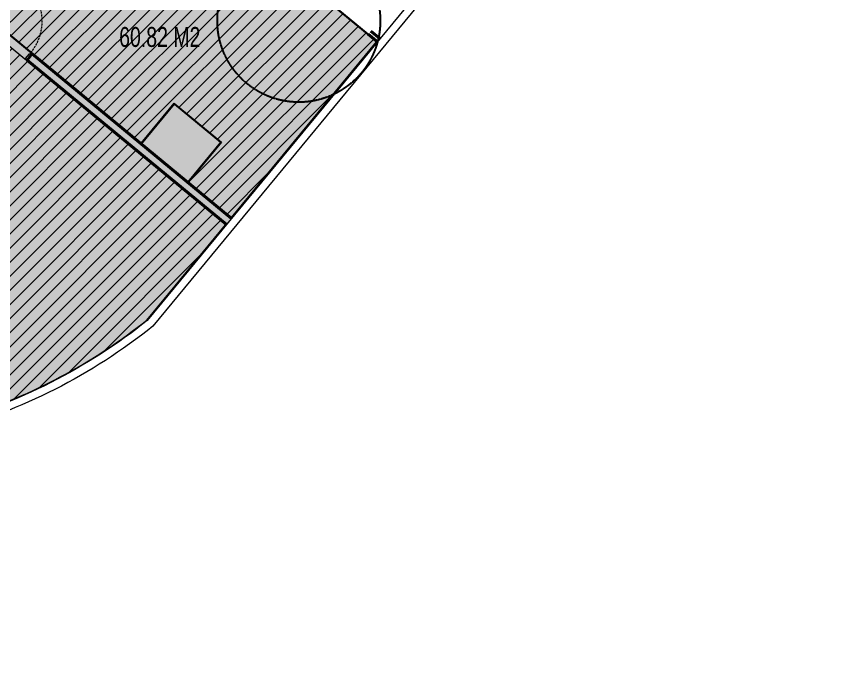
# Model space of a CAD drawing. Header units: millimetres. Extents: x -11451263 to 11578383104, y -507 to 1450429.
# Drawn here: x 12650349 to 12670879, y 1080763 to 1096928 of the extents above; entities that cross this region are included whole.
import ezdxf

# ---------------------------------------------------------------- set-up
doc = ezdxf.new("R2010")
doc.units = ezdxf.units.MM
doc.header["$MEASUREMENT"] = 0
for name, pattern in [('CENTER2', [1.125, 0.75, -0.125, 0.125, -0.125]), ('DASH2-1', [3, 2, -1]), ('Xref_ST_MBDV Cot vach 30.7.2022$0$HIDDEN', [0.375, 0.25, -0.125])]:
    doc.linetypes.add(name, pattern=pattern)
doc.layers.get('0').update_dxf_attribs({"linetype": 'CONTINUOUS', "lineweight": 13})
doc.layers.get('Defpoints').update_dxf_attribs({"color": 5, "linetype": 'CONTINUOUS', "lineweight": 13})
for name, color, linetype, lineweight in [('CUA', 37, 'CONTINUOUS', 13), ('DO DIEN TICH THONG THUY', 141, 'CONTINUOUS', 13), ('KT-Chu viet', 255, 'CONTINUOUS', 20), ('KT-Kich thuoc', 159, 'CONTINUOUS', 18), ('KT-Net cat', 1, 'CONTINUOUS', 40), ('KT-Net cua', 87, 'CONTINUOUS', 9), ('KT-Net to mau', 159, 'CONTINUOUS', 18)]:
    doc.layers.add(name, color=color, linetype=linetype, lineweight=lineweight)
doc.layers.add('NDT Thoat nuoc rua', color=3, linetype='CENTER2')
doc.styles.add('Xref_ST_MBDV Cot vach 30.7.2022$0$Arial', font='arial.ttf', dxfattribs={"width": 0.7})
pattern_1 = [(45, (0, 0), (-176.7766952966369, 176.7766952966369), [])]

# ---------------------------------------------------------------- blocks, each defined once
blk = doc.blocks.new('*U414')
blk.add_line((-70.21474843352007, -99.84933200786816), (-72.4713043356196, -1149.846907221234))
for points in [[(-1349.56706272934, 202.9005991891624), (-1289.567201288536, 202.7716531376138), (-1289.911056942221, 42.7722477354973), (-1299.911033849021, 42.79373874408874), (-1299.996997883387, 2.793831116885459), (-1349.996882417391, 2.901286159842631)], [(-49.9998845340042, 0.1074550429572003), (-52.68626060793235, -1249.889658306426), (-92.68616823513571, -1249.80369427206), (-89.99979216120732, 0.1934190773229632)], [(0.4298196880506566, 199.9993130293198), (-59.57004175275415, 200.1282590808684), (-59.91389740643922, 40.12885367875192), (-49.91392049963838, 40.10736267016048), (-49.9998845340042, 0.1074550429572003), (0, 0)], [(-50.21479461991862, -99.89231402505102), (-90.21470224712175, -99.80634999068526), (-92.47125814922128, -1149.803925204052), (-52.47135052201793, -1149.889889238417)]]:
    blk.add_lwpolyline(points, close=True)
at = {"linetype": 'Xref_ST_MBDV Cot vach 30.7.2022$0$HIDDEN', "ltscale": 200}
blk.add_arc((-49.9998845340042, 0.1074550429572003), 1249.99999999928, 179.8768654962375, 269.8768654962319, dxfattribs=at)
blk = doc.blocks.new('WWW')
at = {"layer": 'Defpoints', "linetype": 'DASH2-1', "lineweight": 13, "ltscale": 1000, "flags": 128}
blk.add_lwpolyline([(11429816.83619249, 1022160.11654377), (11450185.49670112, 1019986.391927242), (11488615.66733754, 1021167.255579472), (11491469.21243858, 1024811.360972404), (11462655.78743005, 1159053.890039921), (11457975.31629252, 1176930.890178204), (11455625.97722399, 1177744.852323532), (11446686.1578691, 1170981.351434231), (11423166.61122441, 1153069.948107719), (11399484.09766066, 1135982.713739872, 0.6848770391193201), (11429816.83619249, 1022160.116543293)], format="xyb", dxfattribs=at)
blk = doc.blocks.new('l5 hatch n')
at = {"true_color": 0xf1f36d}
h = blk.add_hatch(color=51, dxfattribs=at)
h.dxf.hatch_style = 1
edge = h.paths.add_edge_path()
edge.add_line((12656298.80134766, 1109535.557435368), (12653221.62198788, 1105809.459323321))
edge.add_line((12653221.62198788, 1105809.459323321), (12649655.68752882, 1101491.492040846))
edge.add_line((12649655.68752882, 1101491.492040846), (12652123.06419075, 1099453.839752336))
edge.add_line((12652123.06419075, 1099453.839752336), (12653523.9519049, 1101150.163338106))
edge.add_line((12653523.9519049, 1101150.163338106), (12659406.68150398, 1096292.068830307))
edge.add_line((12659406.68150398, 1096292.068830307), (12653633.6088363, 1089295.89890154))
edge.add_arc((12644815.77868873, 1100363.76897565), 14151.03800040059, 285.2089487290357, 308.54451609283365, ccw=False)
edge.add_line((12648528.16053081, 1086708.363542365), (12639997.49780938, 1083466.374458999))
edge.add_arc((12638541.68254624, 1087297.068728429), 4098.001545417509, 185.0009522752696, 290.80877027961463, ccw=False)
edge.add_arc((12696752.90760365, 1084935.442649985), 62325.86542817719, 168.3731970776644, 178.1570554483237, ccw=False)
edge.add_arc((12696843.70367224, 1084920.722239567), 62417.76527470844, 161.7911481637545, 168.3767589851651, ccw=False)
edge.add_arc((12644152.25847912, 1102453.095281032), 6888.964314798, 146.5663284402962, 163.3658190839157, ccw=False)
edge.add_line((12638403.25095712, 1106248.716685041), (12646045.28472279, 1115493.601350392))
edge.add_arc((12646662.25335985, 1114983.600920159), 800.4690737037384, 50.484602841932826, 140.4220835182263, ccw=False)
edge.add_line((12647171.58027014, 1115601.125685986), (12648430.3880579, 1114561.554957429))
edge.add_arc((12648856.735912, 1115077.816125907), 669.5506603502787, 230.4488270478515, 324.9010922184792)
edge.add_line((12649404.53593456, 1114692.831422233), (12653634.7882432, 1119815.209846795))
edge.add_arc((12652784.47813034, 1120517.427843955), 1102.786200299066, 320.4488276841646, 392.3574911413926)
edge.add_arc((12656621.19350976, 1122948.29038935), 3439.182273536708, 132.6961391522161, 212.3574911413992, ccw=False)
edge.add_line((12654289.04911451, 1125475.952793689), (12666004.72675876, 1139669.725482965))
edge.add_line((12666004.72675876, 1139669.725482965), (12667791.13812613, 1141343.918540631))
edge.add_arc((12671647.26861477, 1137229.318191882), 5639.120354746039, 51.52005292279148, 133.1426992224218, ccw=False)
edge.add_line((12675156.15877705, 1141643.768124132), (12685404.16517224, 1133183.793658648))
edge.add_arc((12688605.27885574, 1138819.223067315), 6481.141368215428, 240.4019661416034, 283.60976593788)
edge.add_arc((12688605.27885575, 1138819.223067312), 6481.141368212295, 283.6097659378702, 344.3508600315127)
edge.add_line((12694846.17450415, 1137070.96252022), (12699656.29223404, 1154126.535119132))
edge.add_line((12699656.29223404, 1154126.535119132), (12700718.70818416, 1157886.349665378))
edge.add_arc((12703605.66459206, 1157070.578435883), 2999.999999998468, 74.1697540422137, 164.2212270996967, ccw=False)
edge.add_line((12704424.02905953, 1159956.800810957), (12708354.93456482, 1158842.225087786))
edge.add_line((12708354.93456482, 1158842.225087786), (12707538.30266055, 1155962.113147489))
edge.add_line((12707538.30266055, 1155962.113147489), (12717047.34468338, 1153265.030596474))
edge.add_line((12717047.34468338, 1153265.030596474), (12716133.74354226, 1150042.01286954))
edge.add_line((12716133.74354226, 1150042.01286954), (12718927.12437144, 1149252.683279211))
edge.add_line((12718927.12437144, 1149252.683279211), (12710153.50368851, 1118203.468706878))
edge.add_line((12710153.50368851, 1118203.468706878), (12688240.19109857, 1124395.544198849))
edge.add_arc((12687913.88261041, 1123240.761634654), 1200.000000004759, 74.2212272805186, 140.4475101563667)
edge.add_line((12686988.63276804, 1124004.903459972), (12684675.03587604, 1121203.387725945))
edge.add_line((12684675.03587604, 1121203.387725945), (12673533.34863237, 1130404.611428166))
edge.add_line((12673533.34863237, 1130404.611428166), (12668249.36014265, 1124006.272497059))
edge.add_line((12668249.36014265, 1124006.272497059), (12674302.07586798, 1119007.712615399))
edge.add_line((12674302.07586798, 1119007.712615399), (12672391.77459775, 1116694.544181657))
edge.add_line((12672391.77459775, 1116694.544181657), (12666338.98353315, 1121693.166096698))
edge.add_line((12666338.98353315, 1121693.166096698), (12662391.073776, 1116912.579542304))
edge.add_line((12662391.073776, 1116912.579542304), (12670022.46730101, 1110610.288206432))
edge.add_line((12670022.46730101, 1110610.288206432), (12668112.16612281, 1108297.119984699))
edge.add_line((12668112.16612281, 1108297.119984699), (12660417.05188652, 1114522.341950322))
edge.add_line((12660417.05188652, 1114522.341950322), (12656298.80134766, 1109535.557435368))
at = {"elevation": 3.807828033907247e-10}
blk.add_lwpolyline([(12666338.98353315, 1121693.166096698), (12662391.073776, 1116912.579542304), (12670022.46730101, 1110610.288206432), (12668112.16612281, 1108297.119984699), (12660417.05188652, 1114522.341950322), (12656298.80134766, 1109535.557435368), (12653221.62198788, 1105809.459323321), (12649655.68752882, 1101491.492040846), (12652123.06419075, 1099453.839752336), (12653523.9519049, 1101150.163338106), (12659406.68150398, 1096292.068830307), (12653633.6088363, 1089295.89890154, -0.1021739592070072), (12648528.16053081, 1086708.363542365), (12639997.49780938, 1083466.374458999, -0.4975350428880537), (12634459.28107068, 1086939.836509013, -0.04271608796084382), (12635705.90172683, 1097496.357220447, -0.02874305958942801), (12637551.58374295, 1104425.130361329, -0.07343317512117552), (12638403.25095712, 1106248.716685041), (12646045.28472279, 1115493.601350392, -0.4138940027527035), (12647171.58027014, 1115601.125685986), (12648430.3880579, 1114561.554957429, 0.4371608628123947), (12649404.53593456, 1114692.831422233), (12653634.7882432, 1119815.209846795, 0.3244791483857705)], format="xyb", dxfattribs=at)
blk = doc.blocks.new('A$C59794006')
at = {"layer": 'NDT Thoat nuoc rua'}
blk.add_circle((-89397.50025510043, 71508.63173366943, -2.807590978387092e-08), 2043.530517833414, dxfattribs=at)

msp = doc.modelspace()

# ---------------------------------------------------------------- hatches: boundary and pattern name
at = {"layer": 'DO DIEN TICH THONG THUY'}
h = msp.add_hatch(dxfattribs=at)
h.set_pattern_fill('ANSI31', color=256, scale=2000)
h.set_pattern_definition(pattern_1)
edge = h.paths.add_edge_path()
edge.add_line((12648149.48478502, 1099667.647784011), (12647119.40104937, 1100518.318889742))
edge.add_line((12647119.40104937, 1100518.318889742), (12655592.03523952, 1110744.695530844))
edge.add_line((12655592.03523952, 1110744.695530844), (12656594.31193518, 1109916.977809037))
edge.add_line((12656594.31193518, 1109916.977809037), (12668629.48780735, 1124491.249824722))
edge.add_line((12668629.48780735, 1124491.249824722), (12659627.90790428, 1131921.241183753))
edge.add_line((12659627.90790428, 1131921.241183753), (12655265.01974208, 1126634.796996264))
edge.add_line((12655265.01974208, 1126634.796996264), (12657038.76787978, 1125169.969178963))
edge.add_line((12657038.76787978, 1125169.969178963), (12653709.57559864, 1121138.677214825))
edge.add_arc((12652002.72732561, 1120547.5495697), 1806.311966409447, -23.947535354293677, 19.102351050374978, ccw=False)
edge.add_line((12653653.54747023, 1119814.367620872), (12652310.69405365, 1118188.317241698))
edge.add_line((12652310.69405365, 1118188.317241698), (12653312.9983884, 1117360.576713106))
edge.add_line((12653312.9983884, 1117360.576713106), (12652338.74468884, 1116180.860760475))
edge.add_line((12652338.74468884, 1116180.860760475), (12651336.4403538, 1117008.601289543))
edge.add_line((12651336.4403538, 1117008.601289543), (12649416.10236218, 1114683.279493475))
edge.add_arc((12648891.49926653, 1115116.516414403), 680.369486104239, 288.9905051056609, 320.4488276842406, ccw=False)
edge.add_line((12649112.89929525, 1114473.177728402), (12641453.12051299, 1105198.013335501))
edge.add_line((12641453.12051299, 1105198.013335501), (12640296.46787393, 1106153.220485241))
edge.add_line((12640296.46787393, 1106153.220485241), (12639404.99390551, 1105073.741841771))
edge.add_line((12639404.99390551, 1105073.741841771), (12638269.91657423, 1106011.131292871))
edge.add_arc((12643954.20837479, 1102556.836901316), 6651.565456154458, 148.7133160504264, 162.7157194415886)
edge.add_arc((12696844.46896095, 1084920.492423539), 62403.56332524174, 161.6822415965011, 168.3643477719217)
edge.add_line((12635723.30263892, 1097506.506213534), (12635883.30627023, 1097374.376016631))
edge.add_arc((12636644.40488463, 1097451.537528775), 764.9999998625997, -84.87464677233191, 185.788967164622, ccw=False)
edge.add_line((12636712.74618534, 1096689.596280117), (12642053.7656369, 1092286.390847547))
edge.add_line((12642053.7656369, 1092286.390847547), (12648149.48478502, 1099667.647784011))
h = msp.add_hatch(dxfattribs=at)
h.set_pattern_fill('ANSI31', color=256, scale=2000)
h.set_pattern_definition(pattern_1)
h.paths.add_polyline_path([(12655609.47036912, 1110561.6875258), (12647318.69903616, 1100522.333128375), (12650402.97830329, 1097975.485584968), (12649575.18053081, 1096973.111978097), (12653484.4353756, 1093744.702642286), (12654312.23256661, 1094747.075589096), (12655491.94851924, 1093772.821889533), (12654664.15123736, 1092770.448832687), (12655744.83422326, 1091877.980233801), (12659385.64412635, 1096290.141006173), (12656995.88566089, 1098263.657545245), (12656645.57899605, 1097839.466361011), (12654255.21868259, 1099813.515644513), (12653745.81384256, 1099196.665302052), (12652666.33040733, 1100088.119920448), (12652125.07852621, 1099432.722402295), (12649634.56717278, 1101489.480197976), (12656511.53168103, 1109816.740812164)])
h = msp.add_hatch(dxfattribs=at)
h.set_pattern_fill('ANSI31', color=256, scale=2000)
h.set_pattern_definition(pattern_1)
edge = h.paths.add_edge_path()
edge.add_line((12648149.48478502, 1099667.647784011), (12642053.7656369, 1092286.390847547))
edge.add_line((12642053.7656369, 1092286.390847547), (12643045.33066999, 1091468.931824967))
edge.add_line((12643045.33066999, 1091468.931824967), (12643874.41791191, 1092472.866884032))
edge.add_line((12643874.41791191, 1092472.866884032), (12645054.11389007, 1091498.629680136))
edge.add_line((12645054.11389007, 1091498.629680136), (12644228.32772642, 1090495.164185348))
edge.add_line((12644228.32772642, 1090495.164185348), (12647678.17891996, 1087658.206977215))
edge.add_arc((12648442.93798826, 1087710.672640568), 766.5566374264039, -82.73975902771059, 183.924580218235, ccw=False)
edge.add_line((12648539.81256204, 1086950.261965119), (12648716.83697126, 1086804.846891779))
edge.add_line((12648716.83697126, 1086804.846891779), (12649345.83155012, 1086973.242172002))
edge.add_arc((12644815.7792764, 1100363.768552509), 14136.03800043349, 288.6908210430677, 308.5381789989132)
edge.add_line((12653623.03968889, 1089306.656163811), (12655599.38934473, 1091699.801928181))
edge.add_line((12655599.38934473, 1091699.801928181), (12648249.0081221, 1097770.022546448))
edge.add_line((12648249.0081221, 1097770.022546448), (12649140.35470636, 1098849.360510418))
edge.add_line((12649140.35470636, 1098849.360510418), (12648149.48478502, 1099667.647784011))

# ---------------------------------------------------------------- linework, layer by layer
at = {"layer": 'DO DIEN TICH THONG THUY', "elevation": 1.297363596861798e-08}
msp.add_lwpolyline([(12655607.46063179, 1110582.810589076), (12647297.58126824, 1100520.318140522), (12650381.86046372, 1097973.470656276), (12649554.06318103, 1096971.097642488), (12653486.44971142, 1093723.585292754), (12654314.24690242, 1094725.958239565), (12655470.83116971, 1093770.807553719), (12654643.03388803, 1092768.434497123), (12655746.85310888, 1091856.859126451), (12659406.75701235, 1096292.159200713), (12656993.87113767, 1098284.7748769), (12656643.5645577, 1097860.583795435), (12654253.20419842, 1099834.633116783), (12653743.79923567, 1099217.782625725), (12652664.3159491, 1100109.237121353), (12652123.06419075, 1099453.839751859), (12649655.68452235, 1101491.494533439), (12656532.64908971, 1109818.755219211), (12655607.45590296, 1110582.804862897)], dxfattribs=at)
msp.add_lwpolyline([(12655609.47036912, 1110561.6875258), (12647318.69903616, 1100522.333128375), (12650402.97830329, 1097975.485584968), (12649575.18053081, 1096973.111978097), (12653484.4353756, 1093744.702642286), (12654312.23256661, 1094747.075589096), (12655491.94851924, 1093772.821889533), (12654664.15123736, 1092770.448832687), (12655744.83422326, 1091877.980233801), (12659385.64412635, 1096290.141006173), (12656995.88566089, 1098263.657545245), (12656645.57899605, 1097839.466361011), (12654255.21868259, 1099813.515644513), (12653745.81384256, 1099196.665302052), (12652666.33040733, 1100088.119920448), (12652125.07852621, 1099432.722402295), (12649634.56717278, 1101489.480197976), (12656511.53168103, 1109816.740812164)], close=True, dxfattribs=at)
at = {"layer": 'DO DIEN TICH THONG THUY', "elevation": -2.108423794027069e-09}
msp.add_lwpolyline([(12648149.48478502, 1099667.647784011), (12642053.7656369, 1092286.390847547), (12643045.33066999, 1091468.931824967), (12643874.41791191, 1092472.866884032), (12645054.11389007, 1091498.629680136), (12644228.32772642, 1090495.164185348), (12647678.17891996, 1087658.206977215, -2.318195845150315), (12648539.81256204, 1086950.261965119), (12648716.83697126, 1086804.846891779), (12649345.83155012, 1086973.242172002, 0.08681757802419511), (12653623.03968889, 1089306.656163811), (12655599.38934473, 1091699.801928181), (12648249.0081221, 1097770.022546448), (12649140.35470636, 1098849.360510418), (12648149.48478502, 1099667.647784011)], format="xyb", dxfattribs=at)
at = {"layer": 'KT-Net cat'}
for p, q in [((12659239.48154311, 1096559.841063966), (12659470.40339238, 1096369.289858104)), ((12659175.83516309, 1096482.710406576), (12659406.75701235, 1096292.159200714))]:
    msp.add_line(p, q, dxfattribs=at)
for points in [[(12650749.20023593, 1095984.108574664), (12650621.84680782, 1095829.897341773)], [(12650749.20023593, 1095984.108574663), (12655746.85310888, 1091856.85912645)], [(12650621.84680782, 1095829.897341773), (12655619.56033898, 1091702.597799736)]]:
    msp.add_lwpolyline(points, dxfattribs=at)
at = {"layer": 'KT-Net cua', "elevation": -2.108423794027069e-09}
for points in [[(12687852.83855312, 1098359.588156382, 0.3634284592786584), (12661583.94802571, 1098930.615214295), (12653633.60942398, 1089295.898478366, -0.1021739592067348), (12648528.16111849, 1086708.363119195), (12639893.11199609, 1083426.70307896, -0.4928533174976546), (12634459.28165536, 1086939.836089578, -0.02212543650158375), (12634864.34199002, 1092305.57623562, -0.05032047601245675), (12637588.72956385, 1104537.68886163, -0.0714264831848571), (12638403.25154201, 1106248.71626307), (12646045.28530768, 1115493.600928419, -0.4142018888053746), (12647171.57884767, 1115601.12692158), (12648430.38864279, 1114561.554535456, 0.3732636837290149), (12649404.53651951, 1114692.831000335), (12653634.78882809, 1119815.209424824, 0.2029712287157068), (12653716.03005854, 1121107.638807134, -0.2769801372259826), (12654221.08537423, 1125393.612262018), (12666004.72734368, 1139669.725061019, -0.1142243591051637), (12669909.07662194, 1142572.139469888, -0.2930792818570974), (12675156.15936195, 1141643.767702149)], [(12687715.69158248, 1098213.837160395, 0.3630403636498065), (12661725.05436469, 1098787.38043317), (12653774.6210418, 1089152.548908226, -0.1023702050590299), (12648590.09998793, 1086517.946263588), (12639962.19603441, 1083239.00167, -0.4938342429271592), (12634259.03419828, 1086934.960895652, -0.02217052075567615), (12634665.75861196, 1092329.338643234)]]:
    msp.add_lwpolyline(points, format="xyb", dxfattribs=at)

# ---------------------------------------------------------------- block references
at = {"layer": 'CUA', "rotation": 140.5719612359855}
msp.add_blockref('*U414', (12649708.27440978, 1096843.744209368), dxfattribs=at)
at = {"layer": 'KT-Kich thuoc'}
msp.add_blockref('WWW', (1260000.000004577, 4.119938239455223e-06, 1.190182883904904e-08), dxfattribs=at)
at = {"layer": 'KT-Net to mau'}
msp.add_blockref('l5 hatch n', (-0.000173499807715416, -0.0002076071687042713, -1.777385320306449e-09), dxfattribs=at)
at = {"layer": 'NDT Thoat nuoc rua'}
msp.add_blockref('A$C59794006', (12746833.10186311, 1025309.335231976, 2.677401980677452e-08), dxfattribs=at)

# ---------------------------------------------------------------- texts
at = {"layer": 'KT-Chu viet', "insert": (12653947.54130968, 1096661.041224384), "char_height": 500, "width": 5339.45268739584, "attachment_point": 2, "style": 'Xref_ST_MBDV Cot vach 30.7.2022$0$Arial'}
msp.add_mtext('60.82 M2', dxfattribs=at)

doc.saveas('drawing.dxf')
